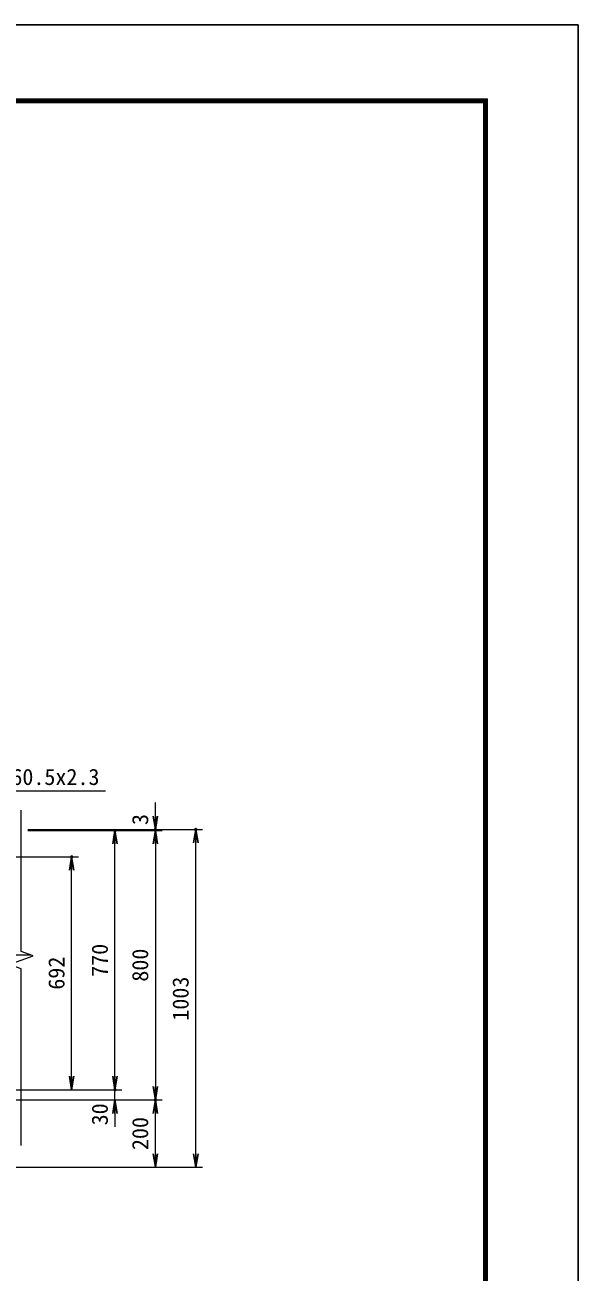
# Model space of a CAD drawing. Units: millimetres, scale not verified. Extents: x -4200 to 4200, y -2970 to 2970.
# Drawn here: x 2557 to 4200, y -734 to 2970 of the extents above; entities that cross this region are included whole.
import ezdxf
from ezdxf.enums import TextEntityAlignment as Align

# ---------------------------------------------------------------- set-up
doc = ezdxf.new("R2010")
doc.units = ezdxf.units.MM
doc.header["$LTSCALE"] = 10
doc.header["$PDMODE"] = 32
doc.header["$PDSIZE"] = 5
for name, color, linetype, lineweight in [('0-4_D-STR-DIM', 7, 'Continuous', 13), ('0-6_Defpoints', 6, 'Continuous', 25), ('0-7_D-STR-TXT', 7, 'Continuous', 13), ('0-C_D-TTL', 7, 'Continuous', 25), ('0-D_D-STR2', 7, 'Continuous', 13)]:
    doc.layers.add(name, color=color, linetype=linetype, lineweight=lineweight)
doc.layers.add('0-5_0', color=7, linetype='Continuous')
doc.styles.add('ＭＳ ゴシック', font='')
doc.styles.get('ＭＳ ゴシック').set_extended_font_data('MS Gothic')

# ---------------------------------------------------------------- blocks, each defined once
blk = doc.blocks.new('_Open')
at = {"layer": '0-5_0'}
blk.add_line((-10, 1.667), (0, 0), dxfattribs=at)
blk.add_lwpolyline([(-10, -1.667), (0, 0), (-10, 0)], dxfattribs=at)

msp = doc.modelspace()

# ---------------------------------------------------------------- linework, layer by layer
at = {"layer": '0-4_D-STR-DIM'}
for p, q in [((2944.32, 620.68), (2944.32, 660.68)), ((2565.73, 580.68), (3084.43, 580.68)), ((2565.73, 580.68), (2964.32, 580.68)), ((2565.73, 577.68), (2964.32, 577.68)), ((2565.73, 577.68), (2844.43, 577.68)), ((2565.73, 577.68), (2964.32, 577.68)), ((2944.32, 577.68), (2944.32, 580.68)), ((2824.43, -152.32), (2824.43, 537.68)), ((2944.32, 537.68), (2944.32, -182.32)), ((2944.32, 537.68), (2944.32, 497.68)), ((3064.43, -382.32), (3064.43, 540.68)), ((2148.7, 499.68), (2715.73, 499.68)), ((2695.73, -152.32), (2695.73, 459.68)), ((2824.43, -152.32), (2824.43, -112.32)), ((2149.74, -192.32), (2715.73, -192.32)), ((2565.73, -192.32), (2844.43, -192.32)), ((2565.73, -192.32), (2844.43, -192.32)), ((2824.43, -222.32), (2824.43, -192.32)), ((2340.73, -222.32), (2964.32, -222.32)), ((2340.73, -222.32), (2844.43, -222.32)), ((2340.73, -222.32), (2964.32, -222.32)), ((2824.43, -262.32), (2824.43, -302.32)), ((2944.32, -382.32), (2944.32, -262.32)), ((2245.98, -422.32), (2964.32, -422.32)), ((2245.98, -422.32), (3084.43, -422.32))]:
    msp.add_line(p, q, dxfattribs=at)
at = {"layer": '0-6_Defpoints'}
for p in [(2824.43, 577.68), (2944.32, 580.68), (3064.43, 580.68), (2695.73, 499.68), (2824.43, -192.32), (2944.32, -222.32), (2944.32, -222.32)]:
    msp.add_point(p, dxfattribs=at)
at = {"layer": '0-7_D-STR-TXT'}
msp.add_lwpolyline([(2796.71, 694.85), (2299.23, 694.85), (2238.67, 513.8)], dxfattribs=at)
at = {"layer": '0-C_D-TTL', "color": 2}
msp.add_lwpolyline([(-4200, 2970), (4200, 2970), (4200, -2970), (-4200, -2970)], close=True, dxfattribs=at)
at = {"layer": '0-C_D-TTL'}
for points in [[(-3930, 2750), (3930, 2750), (3930, -2750), (-3930, -2750)], [(-3927.5, 2747.5), (3927.5, 2747.5), (3927.5, -2747.5), (-3927.5, -2747.5)], [(-3925, 2745), (3925, 2745), (3925, -2745), (-3925, -2745)], [(-3922.5, 2742.5), (3922.5, 2742.5), (3922.5, -2742.5), (-3922.5, -2742.5)], [(-3920, 2740), (3920, 2740), (3920, -2740), (-3920, -2740)]]:
    msp.add_lwpolyline(points, close=True, dxfattribs=at)
at = {"layer": '0-D_D-STR2'}
msp.add_line((2575, 207.68), (2240.73, 207.68), dxfattribs=at)
msp.add_lwpolyline([(2545.73, -357.32), (2545.73, 167.03), (2510.49, 179.86), (2580.97, 205.51), (2545.73, 218.34), (2545.73, 637.68)], dxfattribs=at)

# ---------------------------------------------------------------- block references
at = {"layer": '0-4_D-STR-DIM', "xscale": 4, "yscale": 4}
for p, rotation in [((2944.32, 580.68), 270), ((2824.43, 577.68), 90), ((2944.32, 577.68), 90), ((2944.32, 577.68), 90), ((3064.43, 580.68), 90), ((2695.73, 499.68), 90), ((2695.73, -192.32), 270), ((2824.43, -192.32), 270), ((2824.43, -192.32), 270), ((2944.32, -222.32), 270), ((2824.43, -222.32), 90), ((2944.32, -222.32), 90), ((2944.32, -422.32), 270), ((3064.43, -422.32), 270)]:
    msp.add_blockref('_Open', p, dxfattribs=dict(at, rotation=rotation))

# ---------------------------------------------------------------- texts
at = {"layer": '0-4_D-STR-DIM', "style": 'ＭＳ ゴシック'}
for s, p in [('3', (2937.57, 593.97)), ('770', (2817.68, 143.18)), ('800', (2937.57, 128.81)), ('692', (2688.99, 104.96)), ('1003', (3057.68, 12.93)), ('30', (2817.68, -297.94)), ('200', (2937.57, -371.32))]:
    msp.add_text(s, height=48.09, rotation=90, dxfattribs=at).set_placement(p, align=Align.BOTTOM_LEFT)
at = {"layer": '0-7_D-STR-TXT', "style": 'ＭＳ ゴシック'}
msp.add_text('門柱 φ60.5x2.3', height=48.09, dxfattribs=at).set_placement((2303.02, 698.42), align=Align.BOTTOM_LEFT)

doc.saveas('drawing.dxf')
